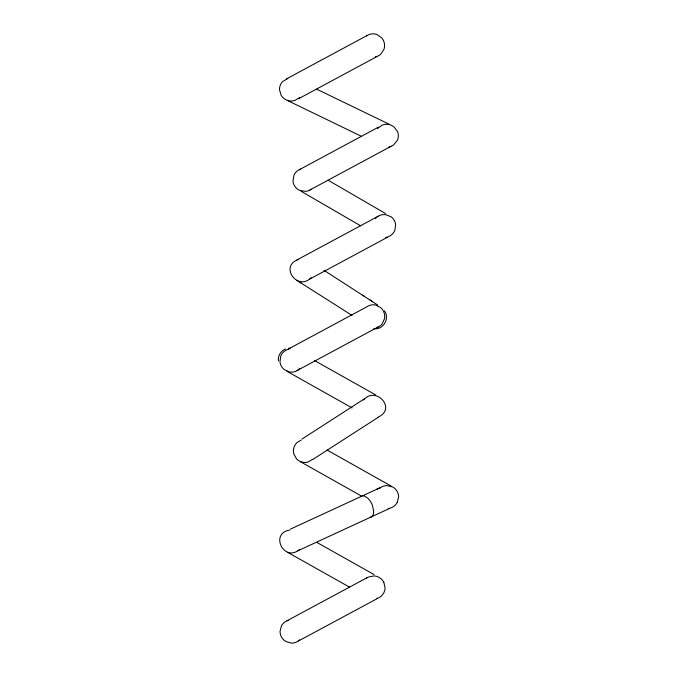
<?xml version="1.0" encoding="UTF-8"?>
<svg xmlns="http://www.w3.org/2000/svg" width="677" height="677" viewBox="0 0 677 677"><rect width="100%" height="100%" fill="white"/><g stroke="black" fill="none" stroke-linecap="round" stroke-linejoin="round"><path stroke-width="1.02" d="M278.382 360.976C277.765 355.924 280.786 350.796 285.559 348.96M397.196 502.512L398.618 496.69A11.407 11.382 -39.2 0 0 392.609 486.898L386.779 485.561A11.746 11.721 -39.2 0 0 379.391 488.523M377.411 128.596L382.293 125.084A12.008 11.974 -1.7 0 1 391.281 125.253L393.912 126.794L397.534 131.558A11.221 11.187 -1.7 0 1 397.382 140.317L393.599 144.937L309.931 189.949M363.617 400.005C375.659 385.382 397.052 408.705 378.198 417.091M311.158 277.578C298.218 291.652 279.11 266.73 297.982 259.545M299.462 549.462C284.442 562.866 269.218 533.578 289.621 530.049M299.64 97.564L294.495 100.628L291.491 101.059A11.873 11.839 -1.7 0 1 281.217 95.465L279.491 89.728A11.34 11.306 -1.7 0 1 282.673 81.536L287.818 78.473M312.935 459.158L307.739 462.137A11.424 11.391 -49.2 0 1 296.67 459.074L293.759 453.861A11.712 11.678 -49.2 0 1 296.881 442.665L301.155 440.075M302.018 439.026L364.48 398.778M313.349 459.116L378.121 417.396M286.574 78.845L366.832 35.661M298.54 98.749L376.852 56.623M299.352 169.699L378.392 127.183M297.034 259.9L378.223 216.225M309.795 279.051L387.168 237.424M288.258 349.087L366.942 306.757A11.314 11.179 -88.9 0 1 375.439 304.988L380.736 307.637A11.822 11.678 -88.9 0 1 384.528 318.647L381.997 324.063A11.314 11.179 -88.9 0 1 377.157 327.423M297.101 370.556L378.485 326.771M287.014 620.767L366.883 577.803M298.599 640.916L377.309 598.578M290.306 529.169L380.449 487.558M297.677 550.883L389.622 508.419M376.734 489.259L379.154 488.168M376.903 598.426L378.807 597.766A11.424 11.391 0.1 0 0 385.103 588.127L383.825 582.271M288.495 348.266L290.518 348.333M373.797 328.675C383.207 330.342 390.087 318.3 384.443 310.785M316.633 89.136L389.563 124.416M287.37 100.458L361.552 136.356M375.718 394.936L314.695 360.655M352.108 407.935L286.87 371.25M326.966 449.993L391.171 486.094M300.461 461.731L360.883 495.716M317.301 542.658L374.068 574.578M287.657 552.347L349.62 587.187M328.066 180.192L385.45 213.5M301.121 191.278L360.621 225.805M296.873 280.481L300.935 282.893M298.904 281.64L351.93 315.355M323.961 270.292L377.741 305.073M362.703 295.104L364.048 295.993M370.048 299.936L371.825 301.113M390.917 146.384A12.008 11.974 -1.7 0 1 388.953 146.943M311.259 189.238A11.763 11.729 0.5 0 1 305.623 191.379L299.699 190.449A11.45 11.407 0.5 0 1 292.955 181.106L293.953 175.199A11.763 11.729 0.5 0 1 300.461 169.106M383.825 582.271A11.788 11.754 0.1 0 0 374.059 575.907L368.178 577.109A11.424 11.391 0.1 0 0 366.46 578.158M299.547 639.858A11.34 11.187 61.7 0 1 291.542 643.15L285.829 641.534A11.754 11.594 61.7 0 1 280.024 631.463L281.488 625.709A11.34 11.187 61.7 0 1 288.334 620.403M375.43 56.792A11.34 11.187 61.7 0 0 380.702 54.245L383.986 49.328A11.754 11.594 61.7 0 0 381.794 37.929L376.92 34.502A11.34 11.187 61.7 0 0 366.545 35.923M370.421 517.253A11.89 6.059 65.3 0 0 373.501 513.386L373.636 511.008L372.46 505.516A11.281 5.754 65.3 0 0 367.89 498.247L364.167 495.936L362.483 495.835A11.89 6.059 65.3 0 0 361.061 496.469M385.712 237.475A11.814 11.771 0.5 0 0 394.886 230.265L395.622 224.332A11.382 11.348 0.5 0 0 391.103 216.775L385.518 214.609L382.48 214.668A11.814 11.771 0.5 0 0 375.447 218.459M299.632 368.584A11.331 11.221 89.1 0 1 292.684 372.105L289.705 372.045L284.264 369.634A11.797 11.687 89.1 0 1 279.956 361.848L280.777 355.916L282.284 353.318A11.331 11.221 89.1 0 1 288.901 349.188M397.196 502.512A11.746 11.721 -39.2 0 1 388.302 508.554"/></g></svg>
